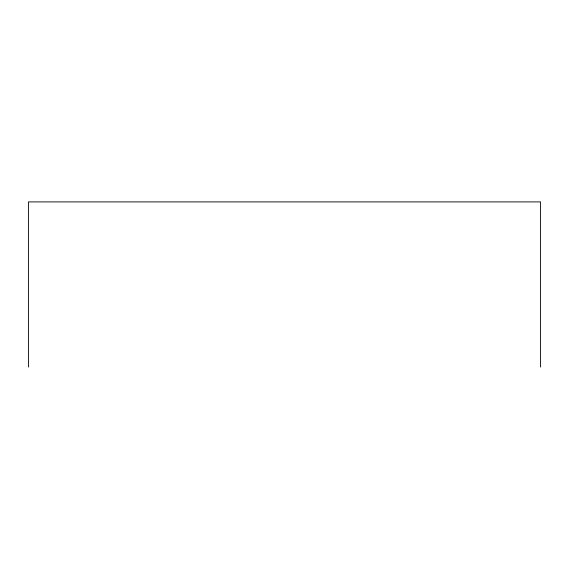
<?xml version="1.0" encoding="UTF-8"?>
<svg xmlns="http://www.w3.org/2000/svg" width="569" height="569" viewBox="0 0 569 569"><rect width="100%" height="100%" fill="white"/><g stroke="black" fill="none" stroke-linecap="round" stroke-linejoin="round"><path stroke-width="0.85" d="M540.55 367.097L540.55 201.903L28.45 201.903L28.45 367.097"/></g></svg>
